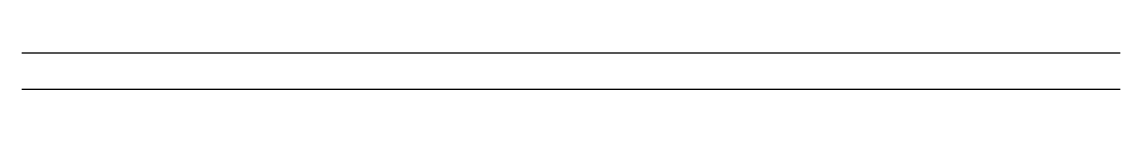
# Model space of a CAD drawing. Header units: millimetres. Extents: x -3000 to 3000, y -100 to 100.
import ezdxf

# ---------------------------------------------------------------- set-up
doc = ezdxf.new("R2010")
doc.units = ezdxf.units.MM
doc.layers.add('WALL', color=7, linetype='Continuous')

# ---------------------------------------------------------------- blocks, each defined once
blk = doc.blocks.new('WALLSEG')
at = {"layer": 'WALL'}
for p, q in [((-3000, 100), (3000, 100)), ((-3000, -100), (3000, -100))]:
    blk.add_line(p, q, dxfattribs=at)

msp = doc.modelspace()

# ---------------------------------------------------------------- block references
msp.add_blockref('WALLSEG', (0, 0))

doc.saveas('drawing.dxf')
